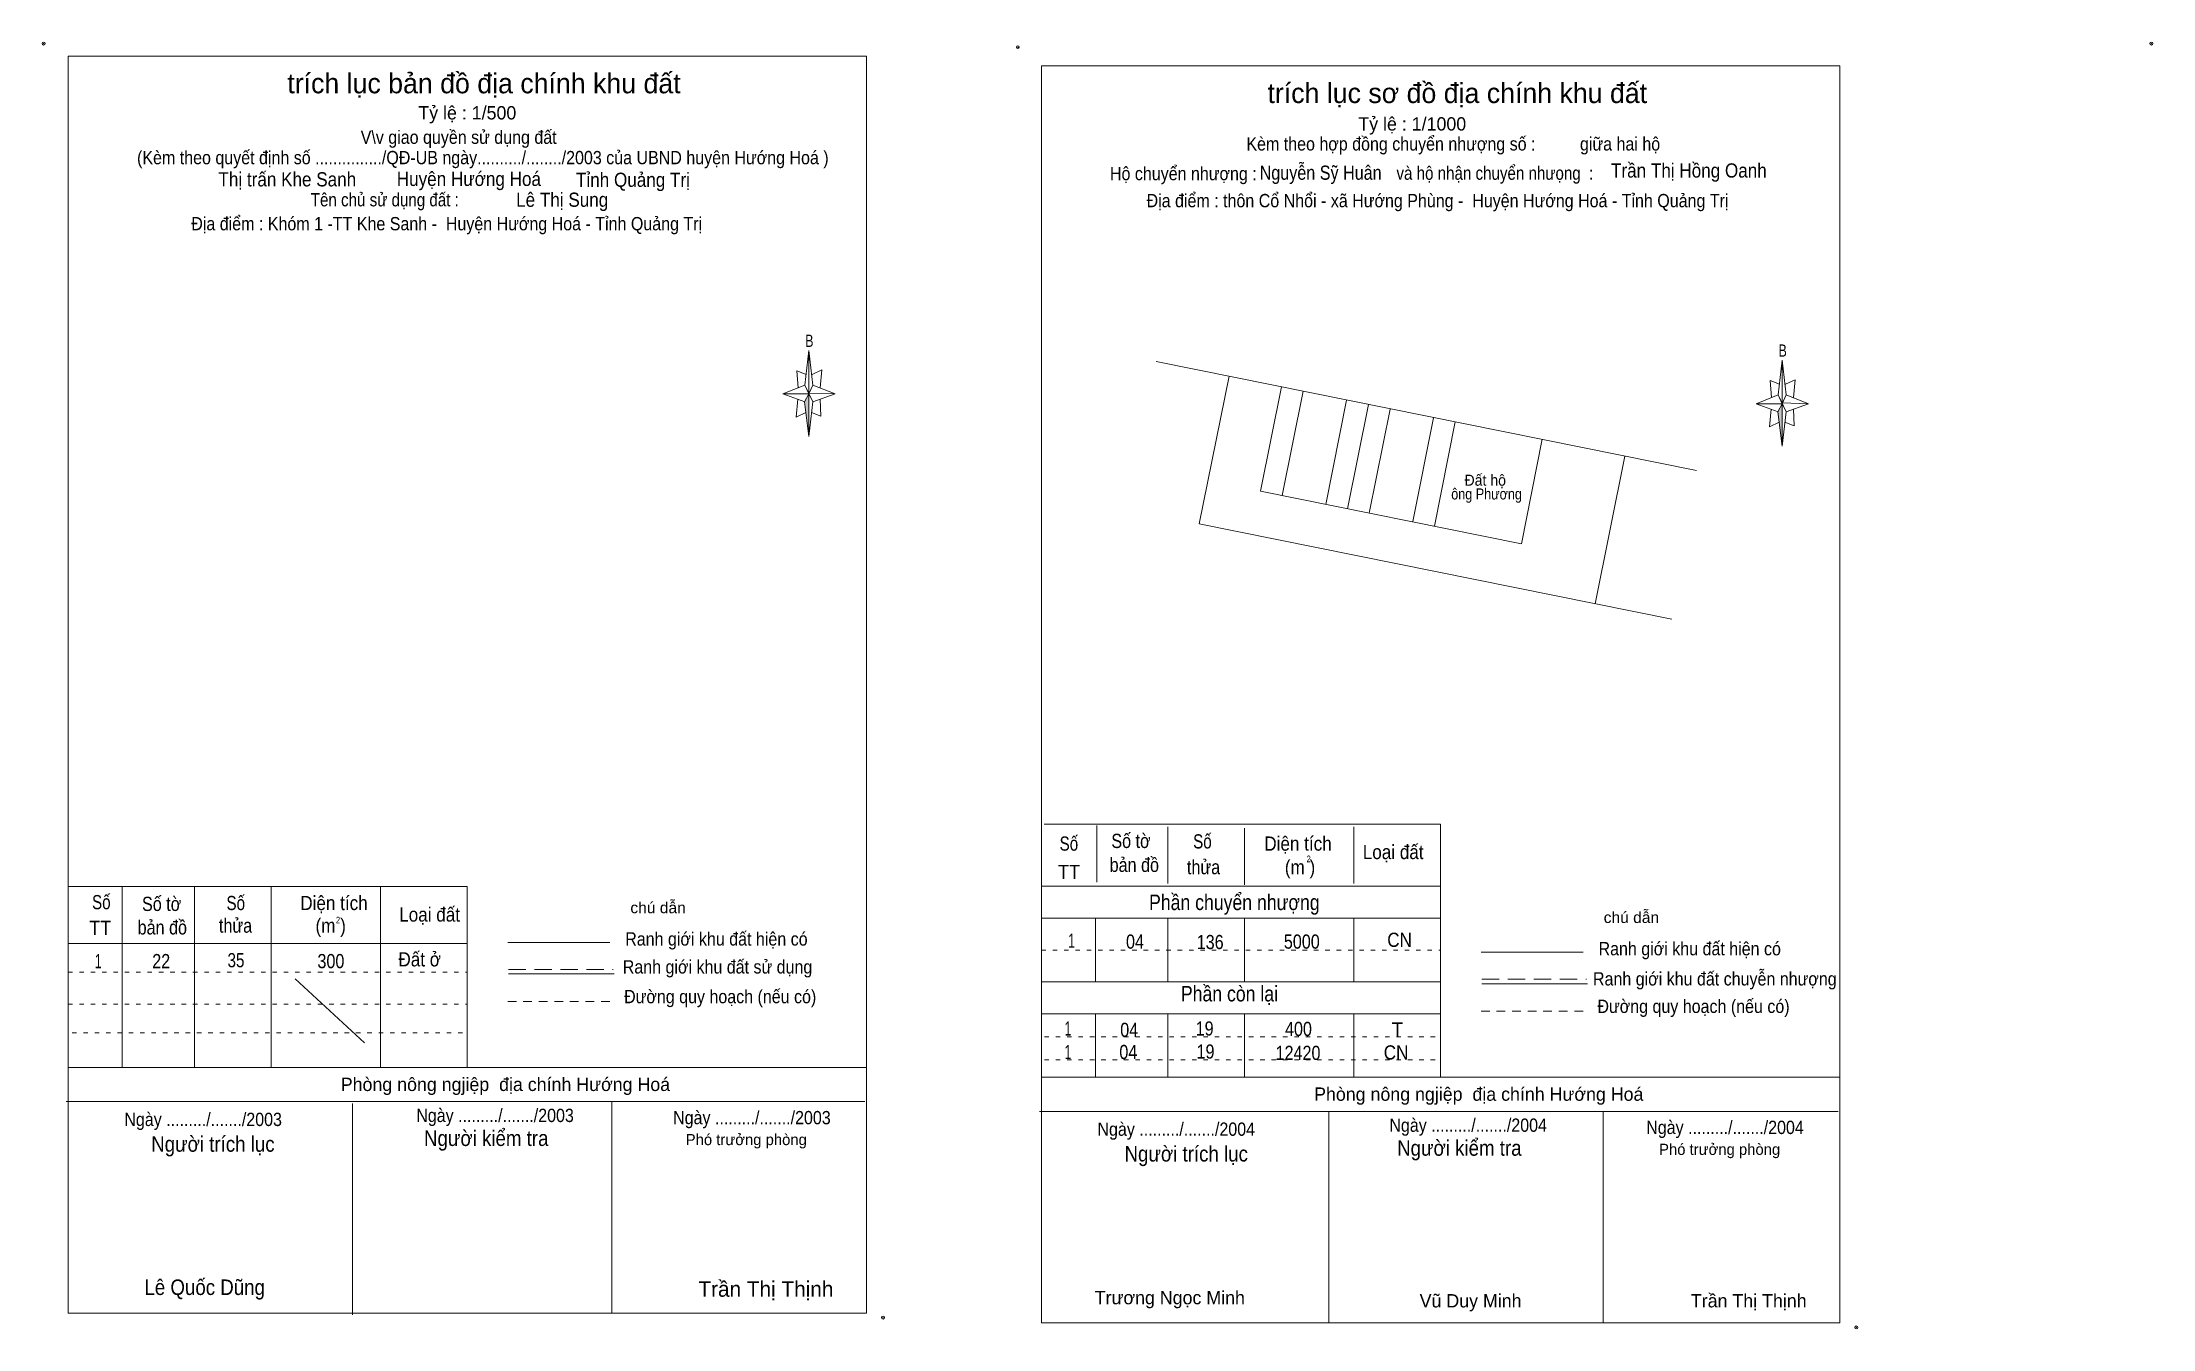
# Model space of a CAD drawing. Header units: centimetres. Extents: x 0.4 to 48, y 0.7 to 29.8.
import ezdxf
from ezdxf.enums import TextEntityAlignment as Align

# ---------------------------------------------------------------- set-up
doc = ezdxf.new("R2010")
doc.units = ezdxf.units.CM
doc.header["$LTSCALE"] = 0.13
doc.header["$PDMODE"] = 32
doc.header["$PDSIZE"] = 0.065
for name, pattern in [('DOTTED', [1.5, 0.3, -1.2]), ('MEDIUM_DASHED', [4.5, 3, -1.5]), ('SHORT_DASHED', [2.7, 1.5, -1.2])]:
    doc.linetypes.add(name, pattern=pattern)
doc.layers.add('1', color=7, linetype='Continuous', lineweight=13)
doc.layers.add('5', color=7, linetype='Continuous', lineweight=13)
doc.layers.add('34', color=7, linetype='Continuous')

msp = doc.modelspace()

# ---------------------------------------------------------------- hatches: boundary and pattern name
at = {"layer": '5'}
for points in [[(17.7, 21.83), (17.7, 20.87), (17.6, 21.65)], [(39.64, 21.61), (39.64, 20.65), (39.54, 21.43)]]:
    msp.add_hatch(color=256, dxfattribs=at).paths.add_polyline_path(points)

# ---------------------------------------------------------------- linework, layer by layer
at = {"layer": '1'}
for p, q in [((25.53, 22.56), (37.71, 20.1)), ((27.17, 22.23), (26.5, 18.9)), ((28.35, 21.99), (27.88, 19.64)), ((28.84, 21.89), (28.37, 19.54)), ((29.82, 21.69), (29.35, 19.34)), ((30.31, 21.59), (29.84, 19.24)), ((30.8, 21.49), (30.33, 19.14)), ((31.78, 21.29), (31.31, 18.95)), ((32.27, 21.2), (31.8, 18.85)), ((34.23, 20.81), (33.76, 18.45)), ((36.09, 20.43), (35.42, 17.1)), ((27.88, 19.64), (33.76, 18.45)), ((26.5, 18.9), (37.15, 16.75)), ((22.94, 10.73), (31.94, 10.73)), ((22.94, 10.01), (31.94, 10.01)), ((6.12, 8.64), (7.68, 7.2)), ((22.94, 8.57), (31.94, 8.57)), ((22.94, 7.85), (31.94, 7.85))]:
    msp.add_line(p, q, dxfattribs=at)
at = {"layer": '1', "linetype": 'DOTTED'}
for p, q in [((22.94, 9.29), (31.94, 9.29)), ((22.94, 9.29), (31.94, 9.29)), ((1, 8.79), (10, 8.79)), ((22.94, 8.57), (31.94, 8.57)), ((1, 8.07), (10, 8.07)), ((22.94, 7.85), (31.94, 7.85)), ((1.09, 7.42), (10, 7.42)), ((23.01, 7.33), (31.92, 7.33)), ((23.01, 6.81), (31.92, 6.81))]:
    msp.add_line(p, q, dxfattribs=at)
at = {"layer": '5'}
for p, q in [((17.61, 22.03), (17.7, 22.81)), ((39.55, 21.81), (39.64, 22.59)), ((17.79, 22.03), (18.29, 21.83)), ((17.61, 21.65), (17.11, 21.83)), ((17.79, 21.65), (17.7, 20.87)), ((17.97, 21.33), (17.76, 21.41)), ((17.95, 21.71), (17.97, 21.33)), ((39.55, 21.43), (39.05, 21.61)), ((39.73, 21.43), (39.64, 20.65)), ((39.73, 21.81), (40.23, 21.61)), ((39.89, 21.49), (39.91, 21.11)), ((39.91, 21.11), (39.7, 21.19)), ((23, 12.13), (31.94, 12.13)), ((24.19, 12.1), (24.19, 10.82)), ((25.79, 12.07), (25.79, 10.79)), ((27.52, 12.04), (27.52, 10.76)), ((29.98, 12.07), (29.98, 10.79)), ((31.94, 12.13), (31.94, 6.42)), ((1, 10.72), (10, 10.72)), ((2.22, 10.72), (2.22, 6.64)), ((3.85, 10.72), (3.85, 6.64)), ((5.58, 10.72), (5.58, 6.64)), ((8.04, 10.72), (8.04, 6.64)), ((10, 10.72), (10, 6.64)), ((24.16, 10.01), (24.16, 8.57)), ((25.79, 10.01), (25.79, 8.57)), ((27.52, 10.01), (27.52, 8.57)), ((29.98, 10.01), (29.98, 8.57)), ((1, 9.44), (10, 9.44)), ((10.91, 9.46), (13.21, 9.46)), ((32.85, 9.24), (35.15, 9.24)), ((10.93, 8.75), (13.31, 8.75)), ((32.87, 8.53), (35.25, 8.53)), ((24.16, 7.85), (24.16, 6.42)), ((25.79, 7.85), (25.79, 6.42)), ((27.52, 7.85), (27.52, 6.42)), ((29.98, 7.85), (29.98, 6.42)), ((1, 6.64), (19, 6.64)), ((22.94, 6.42), (40.94, 6.42)), ((0.96, 5.87), (18.96, 5.87)), ((7.41, 5.83), (7.41, 1.06)), ((13.26, 5.88), (13.26, 1.11)), ((22.9, 5.65), (40.9, 5.65)), ((29.42, 5.65), (29.42, 0.88)), ((35.6, 5.65), (35.6, 0.88))]:
    msp.add_line(p, q, dxfattribs=at)
at = {"layer": '5', "linetype": 'MEDIUM_DASHED'}
for p, q in [((10.93, 8.85), (13.29, 8.85)), ((32.87, 8.63), (35.23, 8.63))]:
    msp.add_line(p, q, dxfattribs=at)
at = {"layer": '5', "linetype": 'SHORT_DASHED'}
for p, q in [((10.91, 8.13), (13.29, 8.13)), ((32.85, 7.91), (35.23, 7.91))]:
    msp.add_line(p, q, dxfattribs=at)
at = {"layer": '5'}
for points in [[(1, 29.45), (19, 29.45), (19, 1.1), (1, 1.1)], [(22.94, 29.23), (40.94, 29.23), (40.94, 0.88), (22.94, 0.88)], [(17.7, 22.81), (17.79, 22.03), (17.7, 21.83)], [(39.64, 22.59), (39.73, 21.81), (39.64, 21.61)], [(17.7, 21.83), (17.11, 21.83), (17.61, 22.03), (17.79, 21.65), (18.29, 21.83), (17.7, 21.85)], [(17.7, 21.83), (17.7, 20.87), (17.6, 21.65)], [(39.64, 21.61), (39.05, 21.61), (39.55, 21.81), (39.73, 21.43), (40.23, 21.61), (39.64, 21.63)], [(39.64, 21.61), (39.64, 20.65), (39.54, 21.43)]]:
    msp.add_lwpolyline(points, close=True, dxfattribs=at)
for points in [[(17.77, 22.27), (17.99, 22.37), (17.95, 21.97)], [(17.7, 21.83), (17.61, 22.03), (17.11, 21.83)], [(17.64, 22.27), (17.43, 22.35), (17.46, 21.97)], [(39.58, 22.05), (39.37, 22.13), (39.4, 21.75)], [(39.71, 22.05), (39.93, 22.15), (39.89, 21.75)], [(17.45, 21.71), (17.41, 21.31), (17.63, 21.41)], [(17.7, 21.83), (17.79, 21.65), (18.29, 21.83)], [(39.64, 21.61), (39.55, 21.81), (39.05, 21.61)], [(39.39, 21.49), (39.35, 21.09), (39.57, 21.19)], [(39.64, 21.61), (39.73, 21.43), (40.23, 21.61)]]:
    msp.add_lwpolyline(points, dxfattribs=at)
for p in [(0.45, 29.73), (22.41, 29.65), (47.96, 29.73), (19.37, 1), (41.31, 0.78)]:
    msp.add_point(p, dxfattribs=at)

# ---------------------------------------------------------------- texts
at = {"layer": '1'}
for s, height, width, p in [('Đất hộ', 0.25, 0.95, (32.945, 19.76)), ('ông Phương', 0.25, 0.85, (32.975, 19.45)), ('2', 0.15, 0.8, (28.965, 11.27)), ('2', 0.15, 0.8, (7.085, 9.89))]:
    msp.add_text(s, height=height, dxfattribs=dict(at, width=width)).set_placement(p, align=Align.CENTER)
at = {"layer": '34'}
for s, width, p in [('Thị trấn Khe Sanh', 0.9, (4.39, 26.51)), ('Huyện Hướng Hoá', 0.9, (8.41, 26.52)), ('Tỉnh Quảng Trị', 0.9, (12.45, 26.5)), ('Nguyễn Sỹ Huân', 0.85, (27.86, 26.66)), ('Trần Thị Hồng Oanh', 0.9, (35.78, 26.71)), ('Lê Thị Sung', 0.9, (11.1, 26.05))]:
    msp.add_text(s, height=0.32, dxfattribs=dict(at, width=width)).set_placement(p)
at = {"layer": '5'}
for s, height, p in [('trích lục bản đồ địa chính khu đất', 0.45, (10.375, 28.61)), ('trích lục sơ đồ địa chính khu đất', 0.45, (32.315, 28.39)), ('Tỷ lệ : 1/500', 0.3, (10, 28.02)), ('Tỷ lệ : 1/1000', 0.3, (31.3, 27.77)), ('T', 0.32, (30.965, 7.34)), ('Phòng nông ngjiệp  địa chính Hướng Hoá ', 0.3, (10.915, 6.11)), ('Phòng nông ngjiệp  địa chính Hướng Hoá ', 0.3, (32.855, 5.89)), ('Phó trưởng phòng ', 0.25, (16.335, 4.89)), ('Phó trưởng phòng ', 0.25, (38.275, 4.67)), ('Trần Thị Thịnh', 0.35, (16.73, 1.47)), ('Trương Ngọc Minh', 0.3, (25.835, 1.3)), ('Vũ Duy Minh', 0.3, (32.615, 1.23)), ('Trần Thị Thịnh', 0.3, (38.885, 1.23))]:
    msp.add_text(s, height=height, dxfattribs=at).set_placement(p, align=Align.CENTER)
for s, height, width, p in [('V\\v giao quyền sử dụng đất ', 0.3, 0.9, (9.855, 27.47)), ('Kèm theo hợp đồng chuyển nhượng số :          giữa hai hộ ', 0.3, 0.9, (32.275, 27.32)), ('(Kèm theo quyết định số .............../QĐ-UB ngày........../......../2003 của UBND huyện Hướng Hoá )', 0.3, 0.9, (10.35, 27.01)), ('Hộ chuyển nhượng :', 0.3, 0.9, (26.14, 26.65)), ('và hộ nhận chuyển nhưọng  : ', 0.3, 0.85, (33.21, 26.66)), ('Tên chủ sử dụng đất :', 0.3, 0.85, (8.14, 26.06)), ('Địa điểm : thôn Cổ Nhổi - xã Hướng Phùng -  Huyện Hướng Hoá - Tỉnh Quảng Trị ', 0.3, 0.9, (31.92, 26.04)), ('Địa điểm : Khóm 1 -TT Khe Sanh -  Huyện Hướng Hoá - Tỉnh Quảng Trị ', 0.3, 0.9, (9.585, 25.52)), ('B', 0.276, 0.75, (17.71, 22.89)), ('B', 0.276, 0.75, (39.65, 22.67)), ('Số tờ', 0.32, 0.85, (24.96, 11.59)), ('Số', 0.32, 0.8, (26.57, 11.58)), ('Số', 0.32, 0.8, (23.56, 11.53)), ('Diện tích', 0.32, 0.9, (28.725, 11.53)), ('Loại đất', 0.32, 0.9, (30.87, 11.34)), ('TT', 0.32, 0.95, (23.565, 10.89)), ('bản đồ', 0.32, 0.85, (25.035, 11.05)), ('thửa', 0.32, 0.85, (26.595, 11)), ('(m )', 0.32, 0.9, (28.77, 11)), ('Số', 0.32, 0.8, (1.75, 10.21)), ('Số tờ', 0.32, 0.85, (3.11, 10.17)), ('Số', 0.32, 0.8, (4.78, 10.19)), ('Diện tích', 0.32, 0.9, (6.995, 10.19)), ('Phần chuyển nhượng ', 0.35, 0.85, (27.345, 10.19)), ('bản đồ', 0.32, 0.85, (3.125, 9.64)), ('thửa', 0.32, 0.85, (4.775, 9.68)), ('(m )', 0.32, 0.9, (6.92, 9.68)), ('Loại đất', 0.32, 0.9, (9.15, 9.93)), ('chú dẫn', 0.25, 1.05, (14.3, 10.12)), ('chú dẫn', 0.25, 1.05, (36.24, 9.9)), ('TT', 0.32, 0.95, (1.725, 9.63)), ('Ranh giới khu đất hiện có ', 0.3, 0.9, (15.665, 9.39)), ('1', 0.32, 0.65, (23.62, 9.34)), ('04', 0.32, 0.85, (25.05, 9.32)), ('136', 0.32, 0.85, (26.745, 9.31)), ('5000', 0.32, 0.85, (28.81, 9.32)), ('CN', 0.32, 0.9, (31.015, 9.36)), ('1', 0.32, 0.65, (1.68, 8.88)), ('22', 0.32, 0.85, (3.1, 8.88)), ('35', 0.32, 0.8, (4.785, 8.9)), ('300', 0.32, 0.85, (6.925, 8.88)), ('Đất ở ', 0.32, 0.9, (8.98, 8.92)), ('Ranh giới khu đất sử dụng', 0.3, 0.9, (15.64, 8.76)), ('Ranh giới khu đất hiện có ', 0.3, 0.9, (37.605, 9.17)), ('Ranh giới khu đất chuyễn nhượng', 0.3, 0.9, (38.12, 8.49)), ('Đường quy hoạch (nếu có)', 0.3, 0.9, (15.7, 8.09)), ('Phần còn lại ', 0.35, 0.85, (27.235, 8.13)), ('Đường quy hoạch (nếu có)', 0.3, 0.9, (37.64, 7.87)), ('1', 0.32, 0.65, (23.54, 7.36)), ('04', 0.32, 0.85, (24.92, 7.33)), ('19', 0.32, 0.85, (26.62, 7.36)), ('400', 0.32, 0.85, (28.735, 7.35)), ('1', 0.32, 0.65, (23.54, 6.83)), ('04', 0.32, 0.85, (24.9, 6.83)), ('19', 0.32, 0.85, (26.64, 6.84)), ('CN', 0.32, 0.9, (30.935, 6.82)), ('12420', 0.32, 0.85, (28.725, 6.81)), ('Ngày ........./......./2003', 0.3, 0.9, (10.625, 5.41)), ('Ngày ........./......./2003', 0.3, 0.9, (4.045, 5.32)), ('Người kiểm tra ', 0.35, 0.9, (10.485, 4.87)), ('Ngày ........./......./2003', 0.3, 0.9, (16.415, 5.36)), ('Ngày ........./......./2004', 0.3, 0.9, (25.98, 5.1)), ('Ngày ........./......./2004', 0.3, 0.9, (32.56, 5.19)), ('Ngày ........./......./2004', 0.3, 0.9, (38.35, 5.14)), ('Người trích lục', 0.35, 0.9, (4.265, 4.74)), ('Người trích lục', 0.35, 0.9, (26.205, 4.52)), ('Người kiểm tra ', 0.35, 0.9, (32.42, 4.65)), ('Lê Quốc Dũng', 0.35, 0.9, (4.08, 1.51))]:
    msp.add_text(s, height=height, dxfattribs=dict(at, width=width)).set_placement(p, align=Align.CENTER)

doc.saveas('drawing.dxf')
